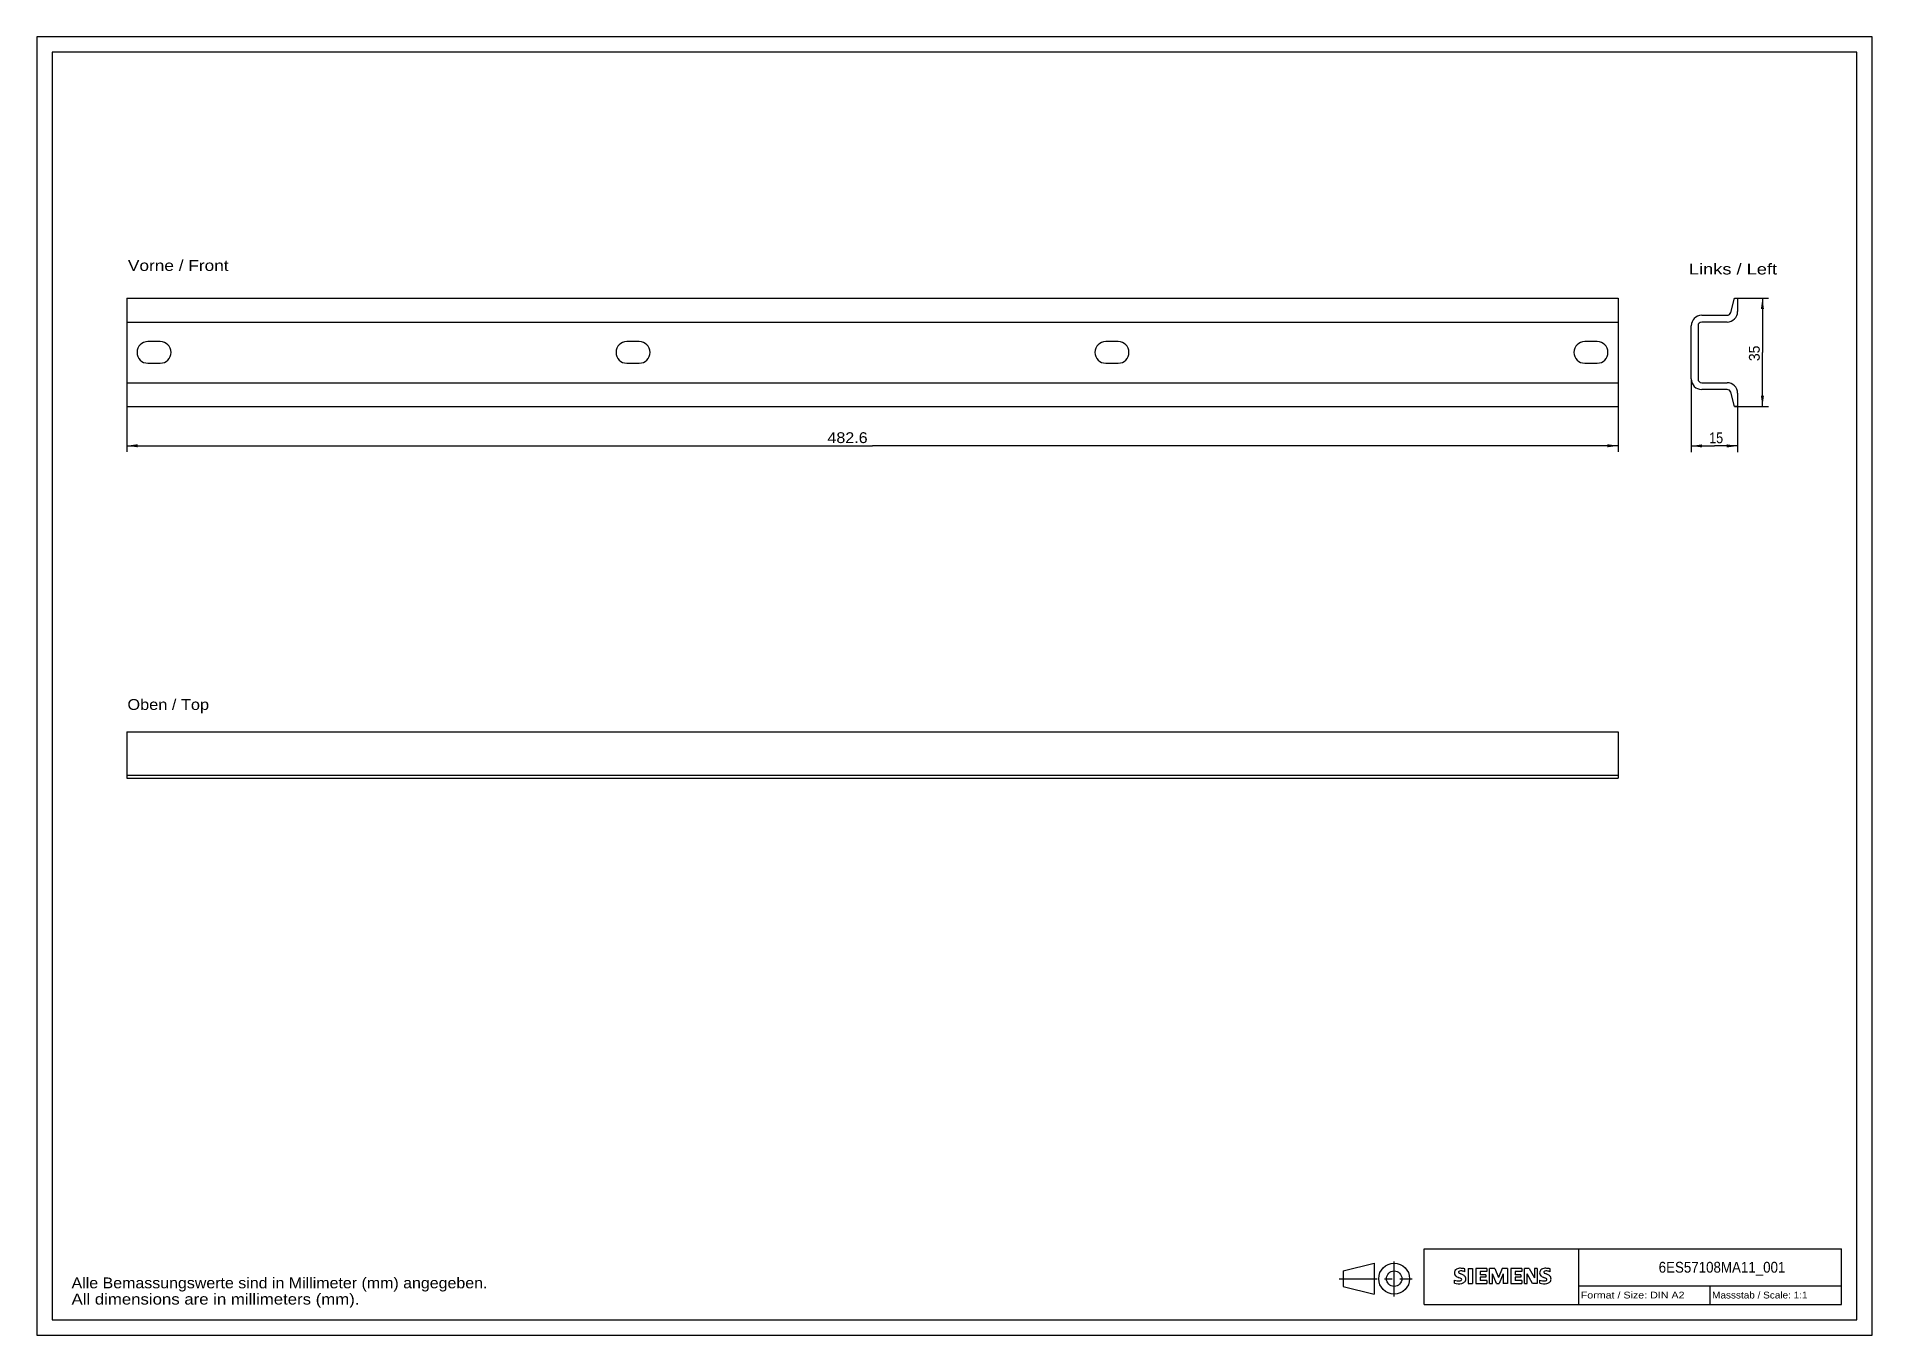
# Model space of a CAD drawing. Extents: x 0 to 594, y 0 to 420.
import ezdxf
from ezdxf.enums import TextEntityAlignment as Align

# ---------------------------------------------------------------- set-up
doc = ezdxf.new("R2010")
doc.units = 0
doc.header["$LTSCALE"] = 32.67
doc.linetypes.add('CENTER', pattern=[0.6, 0.375, -0.075, 0.075, -0.075])
doc.layers.get('0').update_dxf_attribs({"linetype": 'CONTINUOUS'})
for name, color, linetype in [('10000_FRONT', 7, 'CONTINUOUS'), ('10100_DIM_FRONT', 7, 'CONTINUOUS'), ('10300_FRONT_GERMAN_ENGLISH', 7, 'CONTINUOUS'), ('11000_LEFT', 7, 'CONTINUOUS'), ('11100_DIM_LEFT', 7, 'CONTINUOUS'), ('11300_LEFT_GERMAN_ENGLISH', 7, 'CONTINUOUS'), ('13000_TOP', 7, 'CONTINUOUS'), ('13300_TOP_GERMAN_ENGLISH', 7, 'CONTINUOUS'), ('90000_FRAME', 7, 'CONTINUOUS'), ('91000_TIP', 7, 'CONTINUOUS')]:
    doc.layers.add(name, color=color, linetype=linetype)
doc.dimstyles.get("Standard").update_dxf_attribs({"dimtxt": 2.5, "dimasz": 2.5, "dimexe": 1.25, "dimexo": 0.625, "dimtad": 1, "dimcen": 2.5, "dimazin": 3, "dimtfac": 1, "dimtmove": 0, "dimatfit": 3})

# ---------------------------------------------------------------- blocks, each defined once
blk = doc.blocks.new('*D0')
at = {"layer": '10100_DIM_FRONT', "color": 7, "linetype": 'CONTINUOUS'}
for p, q in [((29.17, 300.41), (29.17, 285.7)), ((511.77, 300.41), (511.77, 285.7)), ((29.17, 287.7), (270.47, 287.7)), ((511.77, 287.7), (270.47, 287.7))]:
    blk.add_line(p, q, dxfattribs=at)
for points in [[(32.67, 288.2), (29.17, 287.7), (32.67, 287.2)], [(508.27, 287.2), (511.77, 287.7), (508.27, 288.2)]]:
    blk.add_solid(points, dxfattribs=at)
blk.add_text('482.6', height=3.5, dxfattribs=at).set_placement((255.89, 288.57), (268.89, 288.57), align=Align.FIT)
blk = doc.blocks.new('*D1')
at = {"layer": '11100_DIM_LEFT', "color": 7, "linetype": 'CONTINUOUS'}
for p, q in [((549.41, 335.41), (560.45, 335.41)), ((558.45, 335.41), (558.45, 317.91)), ((558.45, 300.41), (558.45, 317.91)), ((549.41, 300.41), (560.45, 300.41))]:
    blk.add_line(p, q, dxfattribs=at)
for points in [[(558.95, 331.91), (558.45, 335.41), (557.95, 331.91)], [(557.95, 303.91), (558.45, 300.41), (558.95, 303.91)]]:
    blk.add_solid(points, dxfattribs=at)
blk.add_text('35', height=3.5, rotation=90, dxfattribs=at).set_placement((557.58, 315.09), (557.58, 320.09), align=Align.FIT)
blk = doc.blocks.new('*D2')
at = {"layer": '11100_DIM_LEFT', "color": 7, "linetype": 'CONTINUOUS'}
for p, q in [((535.41, 309.3), (535.41, 285.65)), ((550.41, 300.41), (550.41, 285.65)), ((535.41, 287.65), (542.91, 287.65)), ((550.41, 287.65), (542.91, 287.65))]:
    blk.add_line(p, q, dxfattribs=at)
for points in [[(538.91, 288.15), (535.41, 287.65), (538.91, 287.15)], [(546.91, 287.15), (550.41, 287.65), (546.91, 288.15)]]:
    blk.add_solid(points, dxfattribs=at)
blk.add_text('15', height=3.5, dxfattribs=at).set_placement((541.24, 288.53), (545.74, 288.53), align=Align.FIT)

msp = doc.modelspace()

# ---------------------------------------------------------------- linework, layer by layer
at = {"layer": '10000_FRONT', "color": 7, "linetype": 'CONTINUOUS'}
for p, q in [((29.166, 335.405), (29.166, 300.405)), ((29.166, 335.405), (511.766, 335.405)), ((511.766, 335.405), (511.766, 300.405)), ((29.166, 327.711), (511.766, 327.711)), ((39.966, 321.405), (35.966, 321.405)), ((194.966, 321.405), (190.966, 321.405)), ((349.966, 321.405), (345.966, 321.405)), ((504.966, 321.405), (500.966, 321.405)), ((35.966, 314.405), (39.966, 314.405)), ((190.966, 314.405), (194.966, 314.405)), ((345.966, 314.405), (349.966, 314.405)), ((500.966, 314.405), (504.966, 314.405)), ((29.166, 308.1), (511.766, 308.1)), ((29.166, 300.405), (511.766, 300.405))]:
    msp.add_line(p, q, dxfattribs=at)
for centre, start, end in [((35.966, 317.905), 90, 270), ((39.966, 317.905), 270, 90), ((190.966, 317.905), 90, 270), ((194.966, 317.905), 270, 90), ((345.966, 317.905), 90, 270), ((349.966, 317.905), 270, 90), ((500.966, 317.905), 90, 270), ((504.966, 317.905), 270, 90)]:
    msp.add_arc(centre, 3.5, start, end, dxfattribs=at)
at = {"layer": '11000_LEFT', "color": 7, "linetype": 'CONTINUOUS'}
for p, q in [((548.172, 330.795), (549.407, 335.405)), ((549.407, 335.405), (550.407, 335.405)), ((550.407, 335.405), (550.407, 331.105)), ((538.802, 329.905), (547.013, 329.905)), ((547.013, 327.711), (538.802, 327.711)), ((535.407, 309.3), (535.407, 326.511)), ((537.602, 326.511), (537.602, 309.3)), ((538.802, 308.1), (547.013, 308.1)), ((547.013, 305.905), (538.802, 305.905)), ((549.407, 300.405), (548.172, 305.016)), ((550.407, 304.705), (550.407, 300.405)), ((550.407, 300.405), (549.407, 300.405))]:
    msp.add_line(p, q, dxfattribs=at)
for centre, radius, start, end in [((538.802, 326.511), 3.395, 90, 180), ((538.802, 326.511), 1.2, 90, 180), ((547.013, 331.105), 3.395, 270, 360), ((547.013, 331.105), 1.2, 270, 345), ((538.802, 309.3), 3.395, 180, 270), ((538.802, 309.3), 1.2, 180, 270), ((547.013, 304.705), 3.395, 0, 90), ((547.013, 304.705), 1.2, 15, 90)]:
    msp.add_arc(centre, radius, start, end, dxfattribs=at)
at = {"layer": '13000_TOP', "color": 7, "linetype": 'CONTINUOUS'}
for p, q in [((29.166, 195.195), (29.166, 180.195)), ((29.166, 195.195), (511.766, 195.195)), ((511.766, 195.195), (511.766, 180.195)), ((29.166, 181.195), (511.766, 181.195)), ((29.166, 180.195), (511.766, 180.195))]:
    msp.add_line(p, q, dxfattribs=at)
at = {"layer": '90000_FRAME', "color": 7, "linetype": 'CONTINUOUS'}
for p, q in [((0, 420), (0, 0)), ((594, 420), (0, 420)), ((594, 0), (594, 420)), ((5, 415), (5, 5)), ((589, 415), (5, 415)), ((589, 5), (589, 415)), ((449, 28), (584, 28)), ((449, 10), (449, 28)), ((499, 10), (499, 28)), ((584, 10), (584, 28)), ((458.803, 16.892), (458.803, 17.842)), ((458.994, 20.969), (459.268, 21.243)), ((462.13, 20.552), (462.13, 21.502)), ((463.223, 21.55), (464.649, 21.55)), ((463.223, 21.55), (463.223, 16.797)), ((464.649, 21.55), (464.649, 16.797)), ((469.26, 21.55), (465.742, 21.55)), ((465.742, 21.55), (465.742, 16.797)), ((469.26, 20.671), (467.121, 20.671)), ((467.121, 20.671), (467.121, 19.601)), ((468.975, 19.601), (467.121, 19.601)), ((468.975, 18.817), (467.121, 18.817)), ((467.121, 18.817), (467.121, 17.7)), ((468.975, 19.601), (468.975, 18.817)), ((469.26, 21.55), (469.26, 20.671)), ((471.827, 21.55), (470.115, 21.55)), ((470.115, 16.797), (470.115, 21.55)), ((472.397, 16.749), (471.066, 19.839)), ((471.066, 16.797), (471.066, 19.839)), ((471.827, 21.55), (473.062, 18.651)), ((474.251, 21.55), (473.062, 18.651)), ((474.583, 19.886), (473.253, 16.749)), ((475.962, 21.55), (474.251, 21.55)), ((474.583, 19.886), (474.583, 16.797)), ((475.962, 21.55), (475.962, 16.797)), ((480.573, 21.55), (477.055, 21.55)), ((477.055, 21.55), (477.055, 16.797)), ((480.573, 20.671), (478.434, 20.671)), ((478.434, 20.671), (478.434, 19.601)), ((480.287, 19.601), (478.434, 19.601)), ((480.287, 18.817), (478.434, 18.817)), ((478.434, 18.817), (478.434, 17.7)), ((480.287, 19.601), (480.287, 18.817)), ((480.573, 21.55), (480.573, 20.671)), ((482.949, 21.55), (481.404, 21.55)), ((481.404, 16.797), (481.404, 21.55)), ((484.066, 16.797), (482.355, 19.839)), ((482.355, 16.797), (482.355, 19.839)), ((482.949, 21.55), (484.637, 18.603)), ((485.587, 21.55), (484.637, 21.55)), ((484.637, 21.55), (484.637, 18.603)), ((485.587, 21.55), (485.587, 16.797)), ((486.395, 16.892), (486.395, 17.842)), ((489.723, 20.552), (489.723, 21.502)), ((463.223, 16.797), (464.649, 16.797)), ((465.742, 16.797), (469.307, 16.797)), ((469.307, 17.7), (467.121, 17.7)), ((469.307, 17.7), (469.307, 16.797)), ((470.115, 16.797), (471.066, 16.797)), ((472.397, 16.749), (473.253, 16.749)), ((475.962, 16.797), (474.583, 16.797)), ((477.055, 16.797), (480.62, 16.797)), ((480.62, 17.7), (478.434, 17.7)), ((480.62, 17.7), (480.62, 16.797)), ((481.404, 16.797), (482.355, 16.797)), ((485.587, 16.797), (484.066, 16.797)), ((499, 16), (584, 16)), ((541.5, 10), (541.5, 16)), ((449, 10), (584, 10)), ((0, 0), (594, 0)), ((5, 5), (589, 5))]:
    msp.add_line(p, q, dxfattribs=at)
for centre, radius, start, end in [((460.062, 20.195), 1.309, 164.197486, 195.802514), ((459.894, 20.303), 1.12, 142.813918, 167.152295), ((460, 20.155), 1.239, 194.795219, 225.717655), ((460.048, 20.854), 3.259, 247.530021, 280.757952), ((460.24, 19.996), 1.581, 121.214095, 141.525477), ((460.604, 20.861), 2.166, 227.311928, 242.704032), ((460.619, 19.307), 2.367, 86.221802, 120.42726), ((464.459, 28.395), 10.629, 242.86201, 247.104203), ((460.407, 20.421), 0.303, 154.440035, 221.82017), ((460.486, 20.342), 0.41, 102.828783, 149.225964), ((460.817, 20.807), 0.866, 222.776039, 239.036243), ((453.663, 2.602), 17.332, 65.341467, 67.399777), ((461.719, 22.403), 2.699, 240.0482, 251.377967), ((460.903, 18.6), 2.202, 84.040006, 103.342766), ((460.35, 12.611), 9.068, 78.682705, 87.31476), ((458.31, 13.477), 6.859, 59.902027, 68.203648), ((460.792, 18.029), 0.34, 305.503221, 72.46529), ((460.562, 16.182), 4.642, 70.262586, 82.952419), ((460.986, 18.115), 1.505, 25.956292, 59.483483), ((461.058, 18.193), 1.406, 335.386797, 24.391512), ((487.655, 20.195), 1.309, 164.197486, 195.802514), ((487.487, 20.303), 1.12, 142.813918, 167.152295), ((487.593, 20.155), 1.239, 194.795219, 225.717655), ((487.641, 20.854), 3.259, 247.530021, 280.757952), ((487.832, 19.996), 1.581, 121.214095, 141.525477), ((488.197, 20.861), 2.166, 227.311928, 242.704032), ((488.212, 19.307), 2.367, 86.221802, 120.42726), ((492.052, 28.395), 10.629, 242.86201, 247.104203), ((488, 20.421), 0.303, 154.440035, 221.82017), ((488.079, 20.342), 0.41, 102.828783, 149.225964), ((488.41, 20.807), 0.866, 222.776039, 239.036243), ((481.256, 2.602), 17.332, 65.341467, 67.399777), ((489.311, 22.403), 2.699, 240.0482, 251.377967), ((488.496, 18.6), 2.202, 84.040006, 103.342766), ((487.943, 12.611), 9.068, 78.682705, 87.31476), ((485.903, 13.477), 6.859, 59.902027, 68.203648), ((488.384, 18.029), 0.34, 305.503221, 72.46529), ((488.155, 16.182), 4.642, 70.262586, 82.952419), ((488.578, 18.115), 1.505, 25.956292, 59.483483), ((488.65, 18.193), 1.406, 335.386797, 24.391512), ((460.226, 21.431), 4.757, 252.59392, 280.98166), ((460.507, 18.754), 1.112, 277.709996, 295.688493), ((460.68, 18.813), 2.101, 282.405836, 311.864443), ((461.053, 18.246), 1.433, 315.890455, 333.522926), ((487.818, 21.431), 4.757, 252.59392, 280.98166), ((488.1, 18.754), 1.112, 277.709996, 295.688493), ((488.273, 18.813), 2.101, 282.405836, 311.864443), ((488.646, 18.246), 1.433, 315.890455, 333.522926)]:
    msp.add_arc(centre, radius, start, end, dxfattribs=at)
at = {"layer": '91000_TIP', "color": 7, "linetype": 'CENTER'}
for p, q in [((439.28, 12.583), (439.28, 23.866)), ((421.5, 18.304), (445.102, 18.304))]:
    msp.add_line(p, q, dxfattribs=at)
at = {"layer": '91000_TIP', "color": 7, "linetype": 'CONTINUOUS'}
for p, q in [((422.78, 20.804), (432.78, 23.304)), ((422.78, 20.804), (422.78, 15.804)), ((432.78, 23.304), (432.78, 13.304)), ((422.78, 15.804), (432.78, 13.304))]:
    msp.add_line(p, q, dxfattribs=at)
for radius in [5, 2.5]:
    msp.add_circle((439.28, 18.304), radius, dxfattribs=at)

# ---------------------------------------------------------------- texts
at = {"color": 7, "linetype": 'CONTINUOUS'}
for s, p, p2 in [('Alle Bemassungswerte sind in Millimeter (mm) angegeben.', (11.276, 15.19), (145.859, 15.19)), ('All dimensions are in millimeters (mm).', (11.276, 9.94), (104.442, 9.94))]:
    msp.add_text(s, height=3.5, dxfattribs=at).set_placement(p, p2, align=Align.FIT)
at = {"layer": '10000_FRONT', "color": 7, "linetype": 'CONTINUOUS'}
msp.add_text('SIEMENS AG', height=0.05, dxfattribs=at).set_placement((29.514, 300.389), (29.9, 300.389), align=Align.FIT)
at = {"layer": '10300_FRONT_GERMAN_ENGLISH', "color": 7, "linetype": 'CONTINUOUS'}
msp.add_text('Vorne / Front', height=3.5, dxfattribs=at).set_placement((29.515, 344.263), (62.098, 344.263), align=Align.FIT)
at = {"layer": '11300_LEFT_GERMAN_ENGLISH', "color": 7, "linetype": 'CONTINUOUS'}
msp.add_text('Links / Left', height=3.5, dxfattribs=at).set_placement((534.677, 343.108), (563.177, 343.108), align=Align.FIT)
at = {"layer": '13300_TOP_GERMAN_ENGLISH', "color": 7, "linetype": 'CONTINUOUS'}
msp.add_text('Oben / Top', height=3.5, dxfattribs=at).set_placement((29.356, 202.266), (55.773, 202.266), align=Align.FIT)
at = {"layer": '90000_FRAME', "color": 7, "linetype": 'CONTINUOUS'}
for s, height, p, p2 in [('6ES57108MA11_001', 3.5, (524.875, 20.25), (565.875, 20.25)), ('Format / Size: DIN A2', 2.2, (499.66, 11.9), (533.236, 11.9)), ('Massstab / Scale: 1:1', 2.2, (542.16, 11.9), (573.065, 11.9))]:
    msp.add_text(s, height=height, dxfattribs=at).set_placement(p, p2, align=Align.FIT)

# ---------------------------------------------------------------- dimensions: what is measured, and where the dimension line sits
at = {"layer": '10100_DIM_FRONT', "color": 7, "linetype": 'CONTINUOUS'}
dim = msp.add_linear_dim(base=(29.166, 287.698), p1=(511.766, 300.405), p2=(29.166, 300.405), angle=180, dimstyle='Standard', dxfattribs=at)
dim.commit()
dim.dimension.update_dxf_attribs({"geometry": '*D0', "text_midpoint": (262.391, 290.323), "dimtype": 128})
at = {"layer": '11100_DIM_LEFT', "color": 7, "linetype": 'CONTINUOUS'}
for base, p1, p2, angle, picture, middle in [((558.454, 300.405), (549.407, 335.405), (549.407, 300.405), 270, '*D1', (555.829, 317.585)), ((535.407, 287.652), (550.407, 300.405), (535.407, 309.3), 180, '*D2', (543.487, 290.277))]:
    dim = msp.add_linear_dim(base=base, p1=p1, p2=p2, angle=angle, dimstyle='Standard', dxfattribs=at)
    dim.commit()
    dim.dimension.update_dxf_attribs({"geometry": picture, "text_midpoint": middle, "dimtype": 128})

doc.saveas('drawing.dxf')
